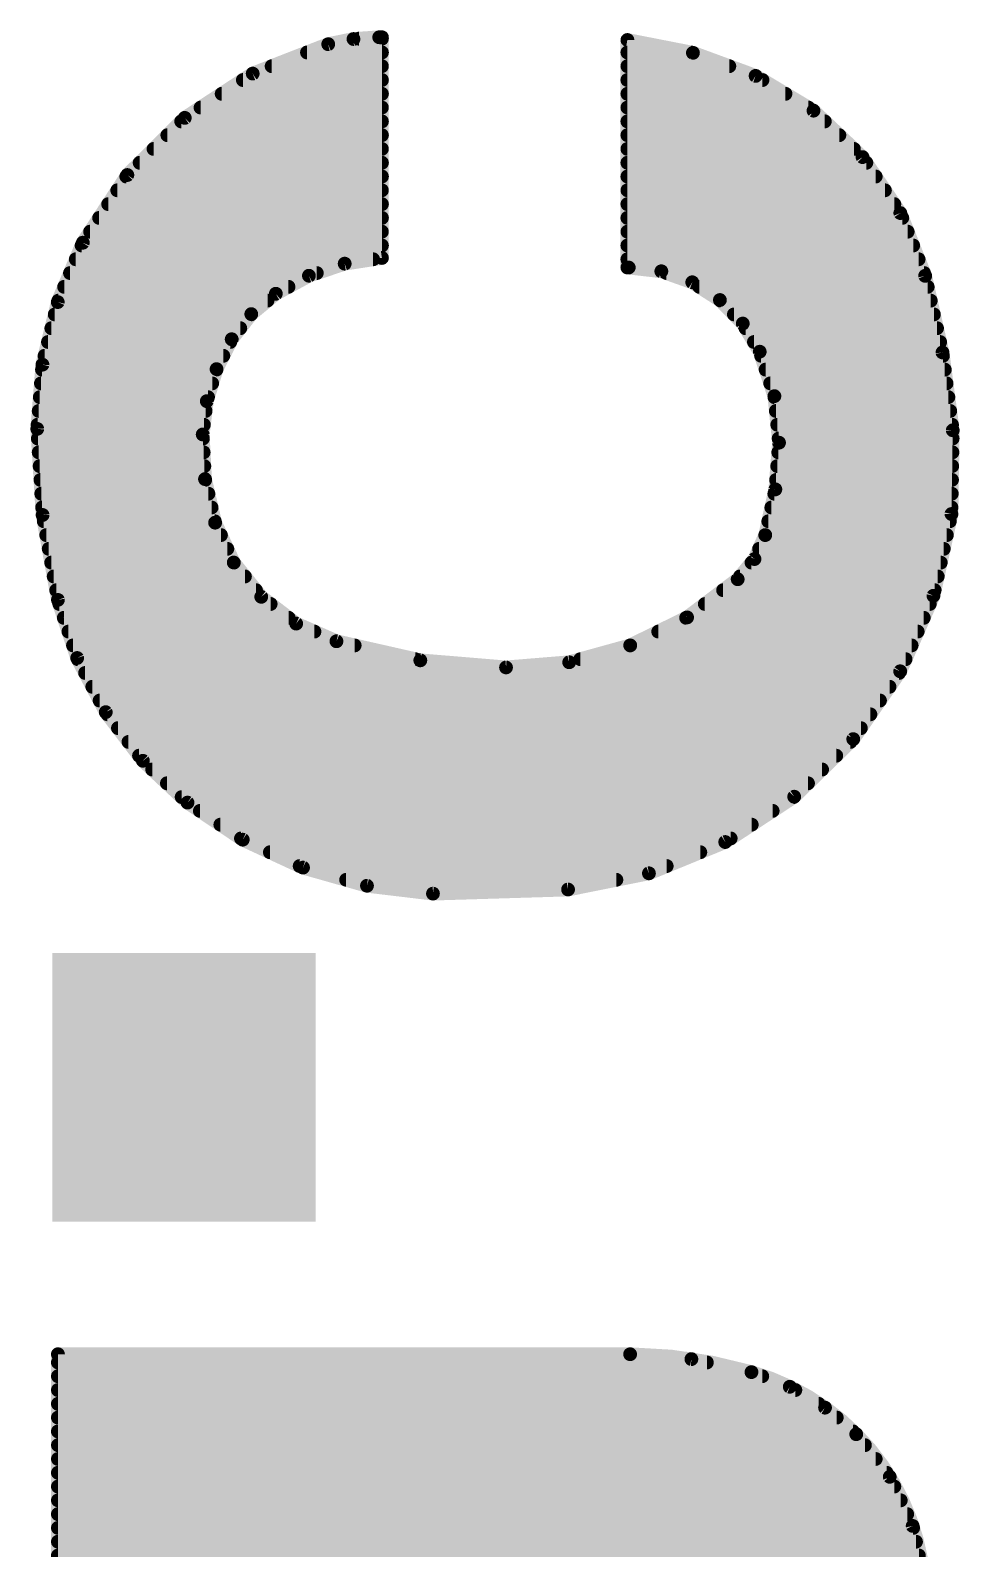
# Model space of a CAD drawing. Extents: x -22 to 85, y -18 to 35.
# Drawn here: x 19.954 to 21.666, y 18.148 to 20.945 of the extents above; entities that cross this region are included whole.
import ezdxf

# ---------------------------------------------------------------- set-up
doc = ezdxf.new("R2010")
doc.units = 0
doc.layers.add('22', color=53, linetype='CONTINUOUS')

# ---------------------------------------------------------------- blocks, each defined once
blk = doc.blocks.new('RECT')
blk.add_solid([(-0.5, -0.5), (0.5, -0.5), (-0.5, 0.5), (0.5, 0.5)])

msp = doc.modelspace()

# ---------------------------------------------------------------- linework, layer by layer
at = {"layer": '22', "const_width": 0.0254}
for points in [[(20.5029, 20.9194), (20.3638, 20.8652)], [(20.5495, 20.9289), (20.5029, 20.9194)], [(20.5969, 20.9321), (20.5495, 20.9289)], [(20.5597, 20.9296), (20.6019, 20.9296)], [(20.6019, 20.9321), (20.5969, 20.9321)], [(20.6019, 20.5257), (20.6019, 20.9321)], [(21.0541, 20.9271), (21.0541, 20.508)], [(21.1748, 20.9035), (21.0541, 20.9271)], [(20.3987, 20.8788), (20.6019, 20.8788)], [(20.4639, 20.9042), (20.6019, 20.9042)], [(21.0541, 20.9042), (21.171, 20.9042)], [(21.0541, 20.8788), (21.2419, 20.8788)], [(21.2903, 20.861), (21.1748, 20.9035)], [(20.3638, 20.8652), (20.2387, 20.7837)], [(20.3457, 20.8534), (20.6019, 20.8534)], [(21.0541, 20.8534), (21.303, 20.8534)], [(21.397, 20.797), (21.2903, 20.861)], [(20.3067, 20.828), (20.6019, 20.828)], [(21.0541, 20.828), (21.3453, 20.828)], [(20.2677, 20.8026), (20.6019, 20.8026)], [(21.0541, 20.8026), (21.3876, 20.8026)], [(21.4872, 20.7114), (21.397, 20.797)], [(20.2387, 20.7837), (20.1329, 20.6784)], [(20.2321, 20.7772), (20.6019, 20.7772)], [(21.0541, 20.7772), (21.4178, 20.7772)], [(20.2066, 20.7518), (20.6019, 20.7518)], [(21.0541, 20.7518), (21.4446, 20.7518)], [(20.1811, 20.7264), (20.6019, 20.7264)], [(21.0541, 20.7264), (21.4714, 20.7264)], [(21.5569, 20.6084), (21.4872, 20.7114)], [(20.1556, 20.701), (20.6019, 20.701)], [(21.0541, 20.701), (21.4943, 20.701)], [(20.1329, 20.6784), (20.0508, 20.5537)], [(20.131, 20.6756), (20.6019, 20.6756)], [(21.0541, 20.6756), (21.5115, 20.6756)], [(20.1143, 20.6502), (20.6019, 20.6502)], [(21.0541, 20.6502), (21.5286, 20.6502)], [(20.0809, 20.5994), (20.6019, 20.5994)], [(20.0976, 20.6248), (20.6019, 20.6248)], [(21.0541, 20.6248), (21.5458, 20.6248)], [(21.0541, 20.5994), (21.5605, 20.5994)], [(21.6027, 20.4927), (21.5569, 20.6084)], [(20.0642, 20.574), (20.6019, 20.574)], [(21.0541, 20.574), (21.5705, 20.574)], [(20.0508, 20.5537), (20.0047, 20.4444)], [(20.0487, 20.5486), (20.6019, 20.5486)], [(21.0541, 20.5486), (21.5806, 20.5486)], [(20.0379, 20.5232), (20.5856, 20.5232)], [(20.4674, 20.4929), (20.5332, 20.5151)], [(20.5332, 20.5151), (20.6019, 20.5257)], [(21.0541, 20.5232), (21.5906, 20.5232)], [(20.0272, 20.4978), (20.4819, 20.4978)], [(20.4064, 20.4597), (20.4674, 20.4929)], [(21.0541, 20.508), (21.0566, 20.508)], [(21.0566, 20.508), (21.1167, 20.5011)], [(21.1167, 20.5011), (21.1736, 20.4808)], [(21.126, 20.4978), (21.6007, 20.4978)], [(21.6346, 20.3516), (21.6027, 20.4927)], [(20.0165, 20.4724), (20.4297, 20.4724)], [(20.3612, 20.4222), (20.4064, 20.4597)], [(21.1736, 20.4808), (21.2245, 20.4481)], [(21.1867, 20.4724), (21.6073, 20.4724)], [(20.0047, 20.4444), (19.9764, 20.3291)], [(20.0058, 20.447), (20.3911, 20.447)], [(21.2245, 20.4481), (21.2667, 20.4048)], [(21.2256, 20.447), (21.613, 20.447)], [(19.9991, 20.4216), (20.3607, 20.4216)], [(20.3251, 20.3759), (20.3612, 20.4222)], [(21.2503, 20.4216), (21.6188, 20.4216)], [(21.2667, 20.4048), (21.2979, 20.353)], [(19.9929, 20.3962), (20.3409, 20.3962)], [(20.2972, 20.3209), (20.3251, 20.3759)], [(21.2718, 20.3962), (21.6245, 20.3962)], [(19.9867, 20.3708), (20.3225, 20.3708)], [(21.2872, 20.3708), (21.6303, 20.3708)], [(21.2979, 20.353), (21.3249, 20.2712)], [(21.6535, 20.2082), (21.6346, 20.3516)], [(19.9764, 20.3291), (19.9669, 20.2108)], [(19.9757, 20.32), (20.297, 20.32)], [(19.9804, 20.3454), (20.3097, 20.3454)], [(20.2793, 20.2618), (20.2972, 20.3209)], [(21.3004, 20.3454), (21.6354, 20.3454)], [(21.3088, 20.32), (21.6388, 20.32)], [(19.9737, 20.2946), (20.2892, 20.2946)], [(21.3172, 20.2946), (21.6421, 20.2946)], [(19.9716, 20.2692), (20.2815, 20.2692)], [(21.3249, 20.2712), (21.3335, 20.1854)], [(21.3251, 20.2692), (21.6455, 20.2692)], [(19.9696, 20.2438), (20.277, 20.2438)], [(20.2717, 20.2006), (20.2793, 20.2618)], [(21.3277, 20.2438), (21.6488, 20.2438)], [(19.9669, 20.2108), (19.9768, 20.0522)], [(19.9675, 20.2184), (20.2739, 20.2184)], [(21.3302, 20.2184), (21.6522, 20.2184)], [(21.6511, 20.054), (21.6535, 20.2082)], [(19.968, 20.193), (20.2721, 20.193)], [(20.276, 20.1183), (20.2717, 20.2006)], [(21.3335, 20.1854), (21.3267, 20.0994)], [(21.3327, 20.193), (21.6533, 20.193)], [(19.9696, 20.1676), (20.2734, 20.1676)], [(21.3321, 20.1676), (21.6529, 20.1676)], [(19.9712, 20.1422), (20.2747, 20.1422)], [(21.3301, 20.1422), (21.6525, 20.1422)], [(19.9728, 20.1168), (20.2763, 20.1168)], [(20.2946, 20.0381), (20.276, 20.1183)], [(21.3267, 20.0994), (21.3081, 20.0152)], [(21.3281, 20.1168), (21.6521, 20.1168)], [(19.9743, 20.0914), (20.2822, 20.0914)], [(21.3249, 20.0914), (21.6517, 20.0914)], [(19.9759, 20.066), (20.2881, 20.066)], [(19.9768, 20.0522), (20.005, 19.8958)], [(19.9789, 20.0406), (20.294, 20.0406)], [(21.3137, 20.0406), (21.6482, 20.0406)], [(21.3193, 20.066), (21.6513, 20.066)], [(21.6179, 19.9034), (21.6511, 20.054)], [(19.9835, 20.0152), (20.3053, 20.0152)], [(20.3289, 19.9647), (20.2946, 20.0381)], [(21.3081, 20.0152), (21.2883, 19.9711)], [(21.3081, 20.0152), (21.6426, 20.0152)], [(19.988, 19.9898), (20.3171, 19.9898)], [(21.2967, 19.9898), (21.637, 19.9898)], [(19.9926, 19.9644), (20.3291, 19.9644)], [(20.3796, 19.9015), (20.3289, 19.9647)], [(21.2883, 19.9711), (21.2573, 19.9339)], [(21.2827, 19.9644), (21.6314, 19.9644)], [(19.9972, 19.939), (20.3495, 19.939)], [(21.2573, 19.9339), (21.1641, 19.8636)], [(21.2615, 19.939), (21.6258, 19.939)], [(20.0018, 19.9136), (20.3699, 19.9136)], [(20.4439, 19.8522), (20.3796, 19.9015)], [(21.2304, 19.9136), (21.6202, 19.9136)], [(21.5568, 19.7643), (21.6179, 19.9034)], [(20.005, 19.8958), (20.0404, 19.7888)], [(20.0075, 19.8882), (20.3969, 19.8882)], [(21.1967, 19.8882), (21.6112, 19.8882)], [(20.0159, 19.8628), (20.4301, 19.8628)], [(20.5181, 19.8196), (20.4439, 19.8522)], [(21.1641, 19.8636), (21.0594, 19.812)], [(21.1624, 19.8628), (21.6001, 19.8628)], [(20.0243, 19.8374), (20.4776, 19.8374)], [(20.6726, 19.7845), (20.5181, 19.8196)], [(21.1109, 19.8374), (21.5889, 19.8374)], [(20.0328, 19.812), (20.5516, 19.812)], [(20.0404, 19.7888), (20.0931, 19.6891)], [(21.0594, 19.812), (20.9469, 19.7809)], [(21.0593, 19.812), (21.5777, 19.812)], [(20.0416, 19.7866), (20.6634, 19.7866)], [(20.055, 19.7612), (21.5546, 19.7612)], [(20.8305, 19.7714), (20.6726, 19.7845)], [(20.9469, 19.7809), (20.8305, 19.7714)], [(20.9674, 19.7866), (21.5666, 19.7866)], [(21.4702, 19.6394), (21.5568, 19.7643)], [(20.0684, 19.7358), (21.537, 19.7358)], [(20.0818, 19.7104), (21.5194, 19.7104)], [(20.0931, 19.6891), (20.1615, 19.5995)], [(20.0962, 19.685), (21.5018, 19.685)], [(20.1156, 19.6596), (21.4842, 19.6596)], [(20.135, 19.6342), (21.4649, 19.6342)], [(21.3614, 19.5333), (21.4702, 19.6394)], [(20.1544, 19.6088), (21.4389, 19.6088)], [(20.1615, 19.5995), (20.2438, 19.5224)], [(20.1787, 19.5834), (21.4128, 19.5834)], [(20.2058, 19.558), (21.3868, 19.558)], [(20.2329, 19.5326), (21.3604, 19.5326)], [(20.2438, 19.5224), (20.3455, 19.4542)], [(21.2344, 19.4499), (21.3614, 19.5333)], [(20.2665, 19.5072), (21.3217, 19.5072)], [(20.3043, 19.4818), (21.2831, 19.4818)], [(20.3422, 19.4564), (21.2444, 19.4564)], [(20.3455, 19.4542), (20.4566, 19.4027)], [(20.3955, 19.431), (21.1884, 19.431)], [(21.0938, 19.3922), (21.2344, 19.4499)], [(20.4504, 19.4056), (21.1265, 19.4056)], [(20.4566, 19.4027), (20.5743, 19.3693)], [(20.536, 19.3802), (21.0338, 19.3802)], [(20.5743, 19.3693), (20.6959, 19.3548)], [(20.9448, 19.3624), (21.0938, 19.3922)], [(20.6959, 19.3548), (20.9448, 19.3624)], [(21.0591, 18.5064), (20.005, 18.5064)], [(20.005, 18.5064), (20.005, 18.0975)], [(21.0591, 18.5064), (20.005, 18.5064)], [(20.005, 18.5064), (20.005, 18.0975)], [(21.172, 18.4974), (21.0591, 18.5064)], [(20.005, 18.4912), (21.2005, 18.4912)], [(21.2827, 18.4734), (21.172, 18.4974)], [(21.3532, 18.4465), (21.2827, 18.4734)], [(20.005, 18.4658), (21.3026, 18.4658)], [(21.4182, 18.408), (21.3532, 18.4465)], [(20.005, 18.4404), (21.3635, 18.4404)], [(20.005, 18.415), (21.4064, 18.415)], [(20.005, 18.3896), (21.4398, 18.3896)], [(21.4757, 18.3591), (21.4182, 18.408)], [(20.005, 18.3642), (21.4697, 18.3642)], [(20.005, 18.3388), (21.4917, 18.3388)], [(21.5374, 18.2806), (21.4757, 18.3591)], [(20.005, 18.3134), (21.5116, 18.3134)], [(20.005, 18.288), (21.5316, 18.288)], [(21.5797, 18.1901), (21.5374, 18.2806)], [(20.005, 18.2626), (21.5459, 18.2626)], [(20.005, 18.2372), (21.5577, 18.2372)], [(20.005, 18.2118), (21.5696, 18.2118)], [(20.005, 18.1864), (21.5805, 18.1864)], [(21.6002, 18.0924), (21.5797, 18.1901)], [(20.005, 18.161), (21.5858, 18.161)], [(20.005, 18.1356), (21.5911, 18.1356)]]:
    msp.add_lwpolyline(points, dxfattribs=at)
at = {"layer": '22'}
for points, const_width in [([(20.5016, 20.9256, 1), (20.5042, 20.9132)], 0.0127), ([(20.5052, 20.9135, 1), (20.5006, 20.9253)], 0.0127), ([(20.549, 20.9352, 1), (20.5499, 20.9226)], 0.0127), ([(20.5507, 20.9227, 1), (20.5482, 20.9351)], 0.0127), ([(20.5597, 20.936, 1), (20.5597, 20.9232)], 0.0127), ([(20.5969, 20.9385, 1), (20.5969, 20.9258)], 0.0127), ([(20.6083, 20.9321, 1), (20.5955, 20.9321)], 0.0127), ([(20.5973, 20.9258, 1), (20.5965, 20.9384)], 0.0127), ([(20.6019, 20.9258, 1), (20.6019, 20.9385)], 0.0127), ([(20.6019, 20.9232, 1), (20.6019, 20.936)], 0.0127), ([(21.0605, 20.9271, 1), (21.0478, 20.9271)], 0.0127), ([(21.0553, 20.9333, 1), (21.0529, 20.9209)], 0.0127), ([(20.3987, 20.8852, 1), (20.3987, 20.8725)], 0.0127), ([(20.4639, 20.9106, 1), (20.4639, 20.8978)], 0.0127), ([(20.6019, 20.8978, 1), (20.6019, 20.9106)], 0.0127), ([(20.6019, 20.8725, 1), (20.6019, 20.8852)], 0.0127), ([(21.0541, 20.9106, 1), (21.0541, 20.8978)], 0.0127), ([(21.0541, 20.8852, 1), (21.0541, 20.8725)], 0.0127), ([(21.177, 20.9094, 1), (21.1726, 20.8975)], 0.0127), ([(21.171, 20.8978, 1), (21.171, 20.9106)], 0.0127), ([(21.1736, 20.8972, 1), (21.1761, 20.9097)], 0.0127), ([(21.2419, 20.8725, 1), (21.2419, 20.8852)], 0.0127), ([(20.3457, 20.8598, 1), (20.3457, 20.847)], 0.0127), ([(20.3615, 20.8711, 1), (20.3661, 20.8593)], 0.0127), ([(20.3673, 20.8599, 1), (20.3603, 20.8705)], 0.0127), ([(20.6019, 20.847, 1), (20.6019, 20.8598)], 0.0127), ([(21.0541, 20.8598, 1), (21.0541, 20.847)], 0.0127), ([(21.2936, 20.8664, 1), (21.287, 20.8556)], 0.0127), ([(21.2881, 20.855, 1), (21.2925, 20.867)], 0.0127), ([(21.303, 20.847, 1), (21.303, 20.8598)], 0.0127), ([(20.3067, 20.8344, 1), (20.3067, 20.8216)], 0.0127), ([(20.6019, 20.8216, 1), (20.6019, 20.8344)], 0.0127), ([(21.0541, 20.8344, 1), (21.0541, 20.8216)], 0.0127), ([(21.3453, 20.8216, 1), (21.3453, 20.8344)], 0.0127), ([(20.2677, 20.809, 1), (20.2677, 20.7963)], 0.0127), ([(20.6019, 20.7963, 1), (20.6019, 20.809)], 0.0127), ([(21.0541, 20.809, 1), (21.0541, 20.7963)], 0.0127), ([(21.3876, 20.7963, 1), (21.3876, 20.809)], 0.0127), ([(21.4013, 20.8016, 1), (21.3926, 20.7924)], 0.0127), ([(21.3937, 20.7915, 1), (21.4002, 20.8024)], 0.0127), ([(20.2321, 20.7836, 1), (20.2321, 20.7708)], 0.0127), ([(20.2352, 20.789, 1), (20.2422, 20.7784)], 0.0127), ([(20.2432, 20.7792, 1), (20.2342, 20.7882)], 0.0127), ([(20.6019, 20.7708, 1), (20.6019, 20.7836)], 0.0127), ([(21.0541, 20.7836, 1), (21.0541, 20.7708)], 0.0127), ([(21.4178, 20.7708, 1), (21.4178, 20.7836)], 0.0127), ([(20.2066, 20.7582, 1), (20.2066, 20.7454)], 0.0127), ([(20.6019, 20.7454, 1), (20.6019, 20.7582)], 0.0127), ([(21.0541, 20.7582, 1), (21.0541, 20.7454)], 0.0127), ([(21.4446, 20.7454, 1), (21.4446, 20.7582)], 0.0127), ([(20.1811, 20.7328, 1), (20.1811, 20.7201)], 0.0127), ([(20.6019, 20.7201, 1), (20.6019, 20.7328)], 0.0127), ([(21.0541, 20.7328, 1), (21.0541, 20.7201)], 0.0127), ([(21.4714, 20.7201, 1), (21.4714, 20.7328)], 0.0127), ([(21.4925, 20.715, 1), (21.482, 20.7079)], 0.0127), ([(20.1556, 20.7074, 1), (20.1556, 20.6946)], 0.0127), ([(20.6019, 20.6946, 1), (20.6019, 20.7074)], 0.0127), ([(21.0541, 20.7074, 1), (21.0541, 20.6946)], 0.0127), ([(21.4829, 20.7068, 1), (21.4916, 20.716)], 0.0127), ([(21.4943, 20.6946, 1), (21.4943, 20.7074)], 0.0127), ([(20.131, 20.682, 1), (20.131, 20.6692)], 0.0127), ([(20.1284, 20.6829, 1), (20.1374, 20.6739)], 0.0127), ([(20.1382, 20.6749, 1), (20.1276, 20.6819)], 0.0127), ([(20.6019, 20.6692, 1), (20.6019, 20.682)], 0.0127), ([(21.0541, 20.682, 1), (21.0541, 20.6692)], 0.0127), ([(21.5115, 20.6692, 1), (21.5115, 20.682)], 0.0127), ([(20.1143, 20.6566, 1), (20.1143, 20.6439)], 0.0127), ([(20.6019, 20.6439, 1), (20.6019, 20.6566)], 0.0127), ([(21.0541, 20.6566, 1), (21.0541, 20.6439)], 0.0127), ([(21.5286, 20.6439, 1), (21.5286, 20.6566)], 0.0127), ([(20.0809, 20.6058, 1), (20.0809, 20.593)], 0.0127), ([(20.0976, 20.6312, 1), (20.0976, 20.6184)], 0.0127), ([(20.6019, 20.6184, 1), (20.6019, 20.6312)], 0.0127), ([(20.6019, 20.593, 1), (20.6019, 20.6058)], 0.0127), ([(21.0541, 20.6312, 1), (21.0541, 20.6184)], 0.0127), ([(21.0541, 20.6058, 1), (21.0541, 20.593)], 0.0127), ([(21.5458, 20.6184, 1), (21.5458, 20.6312)], 0.0127), ([(21.5628, 20.6107, 1), (21.551, 20.606)], 0.0127), ([(21.5517, 20.6048, 1), (21.5622, 20.6119)], 0.0127), ([(21.5605, 20.593, 1), (21.5605, 20.6058)], 0.0127), ([(20.0642, 20.5804, 1), (20.0642, 20.5677)], 0.0127), ([(20.6019, 20.5677, 1), (20.6019, 20.5804)], 0.0127), ([(21.0541, 20.5804, 1), (21.0541, 20.5677)], 0.0127), ([(21.5705, 20.5677, 1), (21.5705, 20.5804)], 0.0127), ([(20.0487, 20.555, 1), (20.0487, 20.5422)], 0.0127), ([(20.0455, 20.5572, 1), (20.0561, 20.5502)], 0.0127), ([(20.0567, 20.5512, 1), (20.0449, 20.5562)], 0.0127), ([(20.6019, 20.5422, 1), (20.6019, 20.555)], 0.0127), ([(21.0541, 20.555, 1), (21.0541, 20.5422)], 0.0127), ([(21.5806, 20.5422, 1), (21.5806, 20.555)], 0.0127), ([(20.0379, 20.5296, 1), (20.0379, 20.5168)], 0.0127), ([(20.5323, 20.5214, 1), (20.5342, 20.5089)], 0.0127), ([(20.5353, 20.5091, 1), (20.5312, 20.5212)], 0.0127), ([(20.5856, 20.5168, 1), (20.5856, 20.5296)], 0.0127), ([(20.5955, 20.5257, 1), (20.6083, 20.5257)], 0.0127), ([(20.6029, 20.5194, 1), (20.6009, 20.532)], 0.0127), ([(21.0541, 20.5296, 1), (21.0541, 20.5168)], 0.0127), ([(21.5906, 20.5168, 1), (21.5906, 20.5296)], 0.0127), ([(20.0272, 20.5042, 1), (20.0272, 20.4915)], 0.0127), ([(20.4654, 20.4989, 1), (20.4694, 20.4869)], 0.0127), ([(20.4704, 20.4873, 1), (20.4644, 20.4985)], 0.0127), ([(20.4819, 20.4915, 1), (20.4819, 20.5042)], 0.0127), ([(21.0541, 20.5144, 1), (21.0541, 20.5017)], 0.0127), ([(21.0478, 20.508, 1), (21.0605, 20.508)], 0.0127), ([(21.0573, 20.5143, 1), (21.0559, 20.5017)], 0.0127), ([(21.0566, 20.5017, 1), (21.0566, 20.5144)], 0.0127), ([(21.1188, 20.5071, 1), (21.1145, 20.4951)], 0.0127), ([(21.116, 20.4948, 1), (21.1174, 20.5074)], 0.0127), ([(21.126, 20.5042, 1), (21.126, 20.4915)], 0.0127), ([(21.6089, 20.4941, 1), (21.5965, 20.4913)], 0.0127), ([(21.5968, 20.4904, 1), (21.6086, 20.495)], 0.0127), ([(21.6007, 20.4915, 1), (21.6007, 20.5042)], 0.0127), ([(20.0165, 20.4788, 1), (20.0165, 20.466)], 0.0127), ([(20.4034, 20.4653, 1), (20.4094, 20.4541)], 0.0127), ([(20.4105, 20.4548, 1), (20.4023, 20.4646)], 0.0127), ([(20.4297, 20.466, 1), (20.4297, 20.4788)], 0.0127), ([(21.1771, 20.4862, 1), (21.1702, 20.4755)], 0.0127), ([(21.1715, 20.4748, 1), (21.1758, 20.4868)], 0.0127), ([(21.1867, 20.4788, 1), (21.1867, 20.466)], 0.0127), ([(21.6073, 20.466, 1), (21.6073, 20.4788)], 0.0127), ([(19.9988, 20.4468, 1), (20.0105, 20.4419)], 0.0127), ([(20.0108, 20.4429, 1), (19.9985, 20.4459)], 0.0127), ([(20.0058, 20.4534, 1), (20.0058, 20.4407)], 0.0127), ([(20.3911, 20.4407, 1), (20.3911, 20.4534)], 0.0127), ([(21.2291, 20.4526, 1), (21.22, 20.4437)], 0.0127), ([(21.2256, 20.4534, 1), (21.2256, 20.4407)], 0.0127), ([(21.2211, 20.4428, 1), (21.2279, 20.4535)], 0.0127), ([(21.613, 20.4407, 1), (21.613, 20.4534)], 0.0127), ([(19.9991, 20.428, 1), (19.9991, 20.4153)], 0.0127), ([(20.3572, 20.4271, 1), (20.3653, 20.4173)], 0.0127), ([(20.3662, 20.4183, 1), (20.3562, 20.4261)], 0.0127), ([(20.3607, 20.4153, 1), (20.3607, 20.428)], 0.0127), ([(21.2503, 20.428, 1), (21.2503, 20.4153)], 0.0127), ([(21.2721, 20.4081, 1), (21.2612, 20.4015)], 0.0127), ([(21.2621, 20.4004, 1), (21.2712, 20.4092)], 0.0127), ([(21.6188, 20.4153, 1), (21.6188, 20.428)], 0.0127), ([(19.9929, 20.4026, 1), (19.9929, 20.3898)], 0.0127), ([(20.3308, 20.373, 1), (20.3194, 20.3788)], 0.0127), ([(20.3409, 20.3898, 1), (20.3409, 20.4026)], 0.0127), ([(21.2718, 20.4026, 1), (21.2718, 20.3898)], 0.0127), ([(21.6245, 20.3898, 1), (21.6245, 20.4026)], 0.0127), ([(19.9867, 20.3772, 1), (19.9867, 20.3645)], 0.0127), ([(20.3201, 20.3798, 1), (20.3301, 20.372)], 0.0127), ([(20.3225, 20.3645, 1), (20.3225, 20.3772)], 0.0127), ([(21.2872, 20.3772, 1), (21.2872, 20.3645)], 0.0127), ([(21.3039, 20.355, 1), (21.2919, 20.351)], 0.0127), ([(21.2925, 20.3497, 1), (21.3033, 20.3563)], 0.0127), ([(21.6409, 20.3524, 1), (21.6283, 20.3508)], 0.0127), ([(21.6284, 20.3502, 1), (21.6408, 20.353)], 0.0127), ([(21.6303, 20.3645, 1), (21.6303, 20.3772)], 0.0127), ([(19.9757, 20.3264, 1), (19.9757, 20.3136)], 0.0127), ([(19.9828, 20.3286, 1), (19.9701, 20.3296)], 0.0127), ([(19.9703, 20.3306, 1), (19.9826, 20.3276)], 0.0127), ([(19.9804, 20.3518, 1), (19.9804, 20.3391)], 0.0127), ([(20.3033, 20.319, 1), (20.2912, 20.3227)], 0.0127), ([(20.297, 20.3136, 1), (20.297, 20.3264)], 0.0127), ([(20.3097, 20.3391, 1), (20.3097, 20.3518)], 0.0127), ([(21.3004, 20.3518, 1), (21.3004, 20.3391)], 0.0127), ([(21.3088, 20.3264, 1), (21.3088, 20.3136)], 0.0127), ([(21.6354, 20.3391, 1), (21.6354, 20.3518)], 0.0127), ([(21.6388, 20.3136, 1), (21.6388, 20.3264)], 0.0127), ([(19.9737, 20.301, 1), (19.9737, 20.2883)], 0.0127), ([(20.2892, 20.2883, 1), (20.2892, 20.301)], 0.0127), ([(20.2916, 20.3237, 1), (20.3029, 20.318)], 0.0127), ([(21.3172, 20.301, 1), (21.3172, 20.2883)], 0.0127), ([(21.6421, 20.2883, 1), (21.6421, 20.301)], 0.0127), ([(19.9716, 20.2756, 1), (19.9716, 20.2629)], 0.0127), ([(20.2815, 20.2629, 1), (20.2815, 20.2756)], 0.0127), ([(21.3312, 20.2718, 1), (21.3186, 20.2705)], 0.0127), ([(21.3251, 20.2756, 1), (21.3251, 20.2629)], 0.0127), ([(21.3189, 20.2692, 1), (21.331, 20.2732)], 0.0127), ([(21.6455, 20.2629, 1), (21.6455, 20.2756)], 0.0127), ([(19.9696, 20.2502, 1), (19.9696, 20.2374)], 0.0127), ([(20.2856, 20.2611, 1), (20.273, 20.2626)], 0.0127), ([(20.2732, 20.2637, 1), (20.2853, 20.26)], 0.0127), ([(20.277, 20.2374, 1), (20.277, 20.2502)], 0.0127), ([(21.3277, 20.2502, 1), (21.3277, 20.2374)], 0.0127), ([(21.6488, 20.2374, 1), (21.6488, 20.2502)], 0.0127), ([(19.9732, 20.2112, 1), (19.9606, 20.2104)], 0.0127), ([(19.9675, 20.2248, 1), (19.9675, 20.2121)], 0.0127), ([(20.2739, 20.2121, 1), (20.2739, 20.2248)], 0.0127), ([(21.3302, 20.2248, 1), (21.3302, 20.2121)], 0.0127), ([(21.6598, 20.2081, 1), (21.6472, 20.2083)], 0.0127), ([(21.6522, 20.2121, 1), (21.6522, 20.2248)], 0.0127), ([(19.9606, 20.2113, 1), (19.9732, 20.2103)], 0.0127), ([(19.968, 20.1994, 1), (19.968, 20.1867)], 0.0127), ([(20.278, 20.2009, 1), (20.2654, 20.2003)], 0.0127), ([(20.2654, 20.2014, 1), (20.278, 20.1998)], 0.0127), ([(20.2721, 20.1867, 1), (20.2721, 20.1994)], 0.0127), ([(21.3327, 20.1994, 1), (21.3327, 20.1867)], 0.0127), ([(21.3398, 20.1849, 1), (21.3272, 20.1859)], 0.0127), ([(21.3272, 20.1848, 1), (21.3398, 20.186)], 0.0127), ([(21.6472, 20.2074, 1), (21.6598, 20.209)], 0.0127), ([(21.6533, 20.1867, 1), (21.6533, 20.1994)], 0.0127), ([(19.9696, 20.174, 1), (19.9696, 20.1612)], 0.0127), ([(20.2734, 20.1612, 1), (20.2734, 20.174)], 0.0127), ([(21.3321, 20.174, 1), (21.3321, 20.1612)], 0.0127), ([(21.6529, 20.1612, 1), (21.6529, 20.174)], 0.0127), ([(19.9712, 20.1486, 1), (19.9712, 20.1359)], 0.0127), ([(20.2747, 20.1359, 1), (20.2747, 20.1486)], 0.0127), ([(21.3301, 20.1486, 1), (21.3301, 20.1359)], 0.0127), ([(21.6525, 20.1359, 1), (21.6525, 20.1486)], 0.0127), ([(19.9728, 20.1232, 1), (19.9728, 20.1105)], 0.0127), ([(20.2696, 20.118, 1), (20.2823, 20.1187)], 0.0127), ([(20.2821, 20.1198, 1), (20.2698, 20.1169)], 0.0127), ([(20.2763, 20.1105, 1), (20.2763, 20.1232)], 0.0127), ([(21.3329, 20.0981, 1), (21.3205, 20.1008)], 0.0127), ([(21.3281, 20.1232, 1), (21.3281, 20.1105)], 0.0127), ([(21.6521, 20.1105, 1), (21.6521, 20.1232)], 0.0127), ([(19.9743, 20.0978, 1), (19.9743, 20.085)], 0.0127), ([(20.2822, 20.085, 1), (20.2822, 20.0978)], 0.0127), ([(21.3249, 20.0978, 1), (21.3249, 20.085)], 0.0127), ([(21.3203, 20.0999, 1), (21.333, 20.0989)], 0.0127), ([(21.6517, 20.085, 1), (21.6517, 20.0978)], 0.0127), ([(19.9759, 20.0724, 1), (19.9759, 20.0597)], 0.0127), ([(19.983, 20.0533, 1), (19.9705, 20.0511)], 0.0127), ([(19.9704, 20.0518, 1), (19.9831, 20.0526)], 0.0127), ([(19.9789, 20.047, 1), (19.9789, 20.0343)], 0.0127), ([(20.2881, 20.0597, 1), (20.2881, 20.0724)], 0.0127), ([(20.294, 20.0343, 1), (20.294, 20.047)], 0.0127), ([(21.3137, 20.047, 1), (21.3137, 20.0343)], 0.0127), ([(21.3193, 20.0724, 1), (21.3193, 20.0597)], 0.0127), ([(21.6448, 20.0541, 1), (21.6575, 20.0539)], 0.0127), ([(21.6573, 20.0526, 1), (21.6449, 20.0554)], 0.0127), ([(21.6482, 20.0343, 1), (21.6482, 20.047)], 0.0127), ([(21.6513, 20.0597, 1), (21.6513, 20.0724)], 0.0127), ([(19.9835, 20.0216, 1), (19.9835, 20.0088)], 0.0127), ([(20.3004, 20.0408, 1), (20.2888, 20.0354)], 0.0127), ([(20.2884, 20.0367, 1), (20.3008, 20.0395)], 0.0127), ([(20.3053, 20.0088, 1), (20.3053, 20.0216)], 0.0127), ([(21.3081, 20.0216, 1), (21.3081, 20.0088)], 0.0127), ([(21.3139, 20.0126, 1), (21.3023, 20.0178)], 0.0127), ([(21.6426, 20.0088, 1), (21.6426, 20.0216)], 0.0127), ([(19.988, 19.9962, 1), (19.988, 19.9835)], 0.0127), ([(20.3171, 19.9835, 1), (20.3171, 19.9962)], 0.0127), ([(21.2967, 19.9962, 1), (21.2967, 19.9835)], 0.0127), ([(21.3019, 20.0166, 1), (21.3143, 20.0138)], 0.0127), ([(21.637, 19.9835, 1), (21.637, 19.9962)], 0.0127), ([(19.9926, 19.9708, 1), (19.9926, 19.9581)], 0.0127), ([(20.3338, 19.9686, 1), (20.3239, 19.9607)], 0.0127), ([(20.3231, 19.962, 1), (20.3346, 19.9673)], 0.0127), ([(20.3291, 19.9581, 1), (20.3291, 19.9708)], 0.0127), ([(21.2827, 19.9708, 1), (21.2827, 19.9581)], 0.0127), ([(21.2825, 19.9737, 1), (21.2941, 19.9685)], 0.0127), ([(21.2931, 19.967, 1), (21.2834, 19.9751)], 0.0127), ([(21.6314, 19.9581, 1), (21.6314, 19.9708)], 0.0127), ([(19.9972, 19.9454, 1), (19.9972, 19.9326)], 0.0127), ([(20.3495, 19.9326, 1), (20.3495, 19.9454)], 0.0127), ([(21.2524, 19.938, 1), (21.2622, 19.9298)], 0.0127), ([(21.2611, 19.9288, 1), (21.2535, 19.939)], 0.0127), ([(21.2615, 19.9454, 1), (21.2615, 19.9326)], 0.0127), ([(21.6258, 19.9326, 1), (21.6258, 19.9454)], 0.0127), ([(20.0018, 19.92, 1), (20.0018, 19.9073)], 0.0127), ([(20.3699, 19.9073, 1), (20.3699, 19.92)], 0.0127), ([(20.3835, 19.9065, 1), (20.3757, 19.8964)], 0.0127), ([(20.3746, 19.8975, 1), (20.3845, 19.9055)], 0.0127), ([(21.2304, 19.92, 1), (21.2304, 19.9073)], 0.0127), ([(21.6237, 19.9008, 1), (21.6121, 19.906)], 0.0127), ([(21.6202, 19.9073, 1), (21.6202, 19.92)], 0.0127), ([(20.011, 19.8978, 1), (19.999, 19.8938)], 0.0127), ([(19.9988, 19.8947, 1), (20.0112, 19.8969)], 0.0127), ([(20.0075, 19.8946, 1), (20.0075, 19.8819)], 0.0127), ([(20.3969, 19.8819, 1), (20.3969, 19.8946)], 0.0127), ([(21.1967, 19.8946, 1), (21.1967, 19.8819)], 0.0127), ([(21.6112, 19.8819, 1), (21.6112, 19.8946)], 0.0127), ([(21.6117, 19.9048, 1), (21.6241, 19.902)], 0.0127), ([(20.0159, 19.8692, 1), (20.0159, 19.8564)], 0.0127), ([(20.4301, 19.8564, 1), (20.4301, 19.8692)], 0.0127), ([(20.4465, 19.858, 1), (20.4414, 19.8464)], 0.0127), ([(20.44, 19.8471, 1), (20.4478, 19.8572)], 0.0127), ([(21.1624, 19.8692, 1), (21.1624, 19.8564)], 0.0127), ([(21.1603, 19.8687, 1), (21.1679, 19.8585)], 0.0127), ([(21.1669, 19.8579, 1), (21.1613, 19.8693)], 0.0127), ([(21.6001, 19.8564, 1), (21.6001, 19.8692)], 0.0127), ([(20.0243, 19.8438, 1), (20.0243, 19.8311)], 0.0127), ([(20.4776, 19.8311, 1), (20.4776, 19.8438)], 0.0127), ([(20.5195, 19.8258, 1), (20.5167, 19.8134)], 0.0127), ([(20.5155, 19.8138, 1), (20.5207, 19.8254)], 0.0127), ([(21.1109, 19.8438, 1), (21.1109, 19.8311)], 0.0127), ([(21.5889, 19.8311, 1), (21.5889, 19.8438)], 0.0127), ([(20.0328, 19.8184, 1), (20.0328, 19.8056)], 0.0127), ([(20.0461, 19.7917, 1), (20.0348, 19.7858)], 0.0127), ([(20.5516, 19.8056, 1), (20.5516, 19.8184)], 0.0127), ([(21.0593, 19.8184, 1), (21.0593, 19.8056)], 0.0127), ([(21.0566, 19.8177, 1), (21.0622, 19.8063)], 0.0127), ([(21.0611, 19.8059, 1), (21.0577, 19.8181)], 0.0127), ([(21.5777, 19.8056, 1), (21.5777, 19.8184)], 0.0127), ([(20.0344, 19.7868, 1), (20.0465, 19.7908)], 0.0127), ([(20.0416, 19.793, 1), (20.0416, 19.7802)], 0.0127), ([(20.055, 19.7676, 1), (20.055, 19.7549)], 0.0127), ([(20.6634, 19.7802, 1), (20.6634, 19.793)], 0.0127), ([(20.6731, 19.7908, 1), (20.6721, 19.7782)], 0.0127), ([(20.6712, 19.7783, 1), (20.674, 19.7907)], 0.0127), ([(20.83, 19.7777, 1), (20.831, 19.7651)], 0.0127), ([(20.83, 19.7651, 1), (20.831, 19.7777)], 0.0127), ([(20.9452, 19.787, 1), (20.9485, 19.7748)], 0.0127), ([(20.9474, 19.7746, 1), (20.9463, 19.7872)], 0.0127), ([(20.9674, 19.793, 1), (20.9674, 19.7802)], 0.0127), ([(21.5509, 19.7668, 1), (21.5626, 19.7617)], 0.0127), ([(21.562, 19.7607, 1), (21.5515, 19.7679)], 0.0127), ([(21.5546, 19.7549, 1), (21.5546, 19.7676)], 0.0127), ([(21.5666, 19.7802, 1), (21.5666, 19.793)], 0.0127), ([(20.0684, 19.7422, 1), (20.0684, 19.7294)], 0.0127), ([(21.537, 19.7294, 1), (21.537, 19.7422)], 0.0127), ([(20.0818, 19.7168, 1), (20.0818, 19.704)], 0.0127), ([(21.5194, 19.704, 1), (21.5194, 19.7168)], 0.0127), ([(20.0981, 19.6929, 1), (20.088, 19.6852)], 0.0127), ([(20.0875, 19.6861, 1), (20.0987, 19.692)], 0.0127), ([(20.0962, 19.6914, 1), (20.0962, 19.6787)], 0.0127), ([(21.5018, 19.6787, 1), (21.5018, 19.6914)], 0.0127), ([(20.1156, 19.666, 1), (20.1156, 19.6532)], 0.0127), ([(21.4842, 19.6532, 1), (21.4842, 19.666)], 0.0127), ([(20.135, 19.6406, 1), (20.135, 19.6278)], 0.0127), ([(21.465, 19.643, 1), (21.4754, 19.6358)], 0.0127), ([(21.4649, 19.6278, 1), (21.4649, 19.6406)], 0.0127), ([(21.4746, 19.6348, 1), (21.4658, 19.6439)], 0.0127), ([(20.1544, 19.6152, 1), (20.1544, 19.6025)], 0.0127), ([(20.1658, 19.6041, 1), (20.1572, 19.5948)], 0.0127), ([(20.1565, 19.5956, 1), (20.1666, 19.6033)], 0.0127), ([(21.4389, 19.6025, 1), (21.4389, 19.6152)], 0.0127), ([(20.1787, 19.5898, 1), (20.1787, 19.577)], 0.0127), ([(21.4128, 19.577, 1), (21.4128, 19.5898)], 0.0127), ([(20.2058, 19.5644, 1), (20.2058, 19.5516)], 0.0127), ([(21.3868, 19.5516, 1), (21.3868, 19.5644)], 0.0127), ([(20.2329, 19.539, 1), (20.2329, 19.5263)], 0.0127), ([(20.2473, 19.5277, 1), (20.2403, 19.5171)], 0.0127), ([(20.2395, 19.5178, 1), (20.2481, 19.527)], 0.0127), ([(20.2665, 19.5136, 1), (20.2665, 19.5008)], 0.0127), ([(21.3217, 19.5008, 1), (21.3217, 19.5136)], 0.0127), ([(21.357, 19.5378, 1), (21.3659, 19.5287)], 0.0127), ([(21.3649, 19.528, 1), (21.3579, 19.5386)], 0.0127), ([(21.3604, 19.5263, 1), (21.3604, 19.539)], 0.0127), ([(20.3043, 19.4882, 1), (20.3043, 19.4754)], 0.0127), ([(21.2831, 19.4754, 1), (21.2831, 19.4882)], 0.0127), ([(20.3422, 19.4628, 1), (20.3422, 19.4501)], 0.0127), ([(20.3481, 19.4599, 1), (20.3428, 19.4484)], 0.0127), ([(20.3419, 19.4489, 1), (20.349, 19.4595)], 0.0127), ([(21.2444, 19.4501, 1), (21.2444, 19.4628)], 0.0127), ([(20.3955, 19.4374, 1), (20.3955, 19.4246)], 0.0127), ([(21.1884, 19.4246, 1), (21.1884, 19.4374)], 0.0127), ([(21.2309, 19.4552, 1), (21.2379, 19.4445)], 0.0127), ([(21.2368, 19.444, 1), (21.232, 19.4557)], 0.0127), ([(20.4504, 19.412, 1), (20.4504, 19.3992)], 0.0127), ([(20.4583, 19.4088, 1), (20.4548, 19.3966)], 0.0127), ([(20.4539, 19.397, 1), (20.4592, 19.4085)], 0.0127), ([(21.1265, 19.3992, 1), (21.1265, 19.412)], 0.0127), ([(20.536, 19.3866, 1), (20.536, 19.3739)], 0.0127), ([(20.5751, 19.3756, 1), (20.5736, 19.363)], 0.0127), ([(20.5726, 19.3632, 1), (20.5761, 19.3754)], 0.0127), ([(21.0338, 19.3739, 1), (21.0338, 19.3866)], 0.0127), ([(21.0914, 19.3981, 1), (21.0962, 19.3863)], 0.0127), ([(21.0951, 19.386, 1), (21.0926, 19.3984)], 0.0127), ([(20.6957, 19.3611, 1), (20.6961, 19.3485)], 0.0127), ([(20.6951, 19.3485, 1), (20.6967, 19.3611)], 0.0127), ([(20.9436, 19.3686, 1), (20.946, 19.3562)], 0.0127), ([(20.945, 19.3561, 1), (20.9446, 19.3687)], 0.0127), ([(20.005, 18.5128, 1), (20.005, 18.5)], 0.0127), ([(20.005, 18.5128, 1), (20.005, 18.5)], 0.0127), ([(20.0114, 18.5064, 1), (19.9987, 18.5064)], 0.0127), ([(20.0114, 18.5064, 1), (19.9987, 18.5064)], 0.0127), ([(21.0596, 18.5127, 1), (21.0586, 18.5001)], 0.0127), ([(21.2827, 18.4734, 0.0668), (21.0591, 18.5064)], 0.0254), ([(21.0592, 18.5127, 1), (21.059, 18.5001)], 0.0127), ([(21.0591, 18.5, 1), (21.0591, 18.5128)], 0.0127), ([(21.0591, 18.5, 1), (21.0591, 18.5128)], 0.0127), ([(20.005, 18.4976, 1), (20.005, 18.4848)], 0.0127), ([(21.1733, 18.5036, 1), (21.1707, 18.4912)], 0.0127), ([(21.1715, 18.491, 1), (21.1725, 18.5037)], 0.0127), ([(21.2005, 18.4848, 1), (21.2005, 18.4976)], 0.0127), ([(21.285, 18.4793, 1), (21.2804, 18.4675)], 0.0127), ([(21.4757, 18.3591, 0.1281), (21.2827, 18.4734)], 0.0254), ([(21.2845, 18.4795, 1), (21.2809, 18.4673)], 0.0127), ([(21.2809, 18.4673, 1), (21.2845, 18.4795)], 0.0127), ([(21.2814, 18.4672, 1), (21.284, 18.4796)], 0.0127), ([(20.005, 18.4722, 1), (20.005, 18.4595)], 0.0127), ([(21.3026, 18.4595, 1), (21.3026, 18.4722)], 0.0127), ([(21.3565, 18.4519, 1), (21.35, 18.441)], 0.0127), ([(21.351, 18.4405, 1), (21.3555, 18.4524)], 0.0127), ([(20.005, 18.4468, 1), (20.005, 18.434)], 0.0127), ([(21.3635, 18.434, 1), (21.3635, 18.4468)], 0.0127), ([(20.005, 18.4214, 1), (20.005, 18.4086)], 0.0127), ([(20.005, 18.396, 1), (20.005, 18.3833)], 0.0127), ([(21.4064, 18.4086, 1), (21.4064, 18.4214)], 0.0127), ([(21.4223, 18.4128, 1), (21.4141, 18.4032)], 0.0127), ([(21.4149, 18.4025, 1), (21.4214, 18.4135)], 0.0127), ([(21.4398, 18.3833, 1), (21.4398, 18.396)], 0.0127), ([(20.005, 18.3706, 1), (20.005, 18.3578)], 0.0127), ([(21.4697, 18.3578, 1), (21.4697, 18.3706)], 0.0127), ([(20.005, 18.3452, 1), (20.005, 18.3325)], 0.0127), ([(21.4807, 18.363, 1), (21.4707, 18.3552)], 0.0127), ([(21.6002, 18.0924, 0.1741), (21.4757, 18.3591)], 0.0254), ([(21.4802, 18.3636, 1), (21.4712, 18.3546)], 0.0127), ([(21.4712, 18.3546, 1), (21.4802, 18.3636)], 0.0127), ([(21.4716, 18.3543, 1), (21.4798, 18.3639)], 0.0127), ([(21.4917, 18.3325, 1), (21.4917, 18.3452)], 0.0127), ([(20.005, 18.3198, 1), (20.005, 18.3071)], 0.0127), ([(21.5116, 18.3071, 1), (21.5116, 18.3198)], 0.0127), ([(20.005, 18.2944, 1), (20.005, 18.2816)], 0.0127), ([(21.5432, 18.2833, 1), (21.5317, 18.2779)], 0.0127), ([(21.5316, 18.2816, 1), (21.5316, 18.2944)], 0.0127), ([(21.5324, 18.2767, 1), (21.5424, 18.2845)], 0.0127), ([(20.005, 18.269, 1), (20.005, 18.2563)], 0.0127), ([(21.5459, 18.2563, 1), (21.5459, 18.269)], 0.0127), ([(20.005, 18.2436, 1), (20.005, 18.2309)], 0.0127), ([(21.5577, 18.2309, 1), (21.5577, 18.2436)], 0.0127), ([(20.005, 18.2182, 1), (20.005, 18.2054)], 0.0127), ([(21.5696, 18.2054, 1), (21.5696, 18.2182)], 0.0127), ([(20.005, 18.1928, 1), (20.005, 18.1801)], 0.0127), ([(21.5859, 18.1914, 1), (21.5735, 18.1888)], 0.0127), ([(21.5739, 18.1874, 1), (21.5854, 18.1928)], 0.0127), ([(21.5805, 18.1801, 1), (21.5805, 18.1928)], 0.0127), ([(20.005, 18.1674, 1), (20.005, 18.1547)], 0.0127), ([(21.5858, 18.1547, 1), (21.5858, 18.1674)], 0.0127), ([(20.005, 18.142, 1), (20.005, 18.1292)], 0.0127), ([(21.5911, 18.1292, 1), (21.5911, 18.142)], 0.0127)]:
    msp.add_lwpolyline(points, format="xyb", dxfattribs=dict(at, const_width=const_width))

# ---------------------------------------------------------------- block references
at = {"layer": '22', "xscale": 0.4953, "yscale": 0.4851, "rotation": 90}
msp.add_blockref('RECT', (20.2375, 18.9979), dxfattribs=at)

doc.saveas('drawing.dxf')
